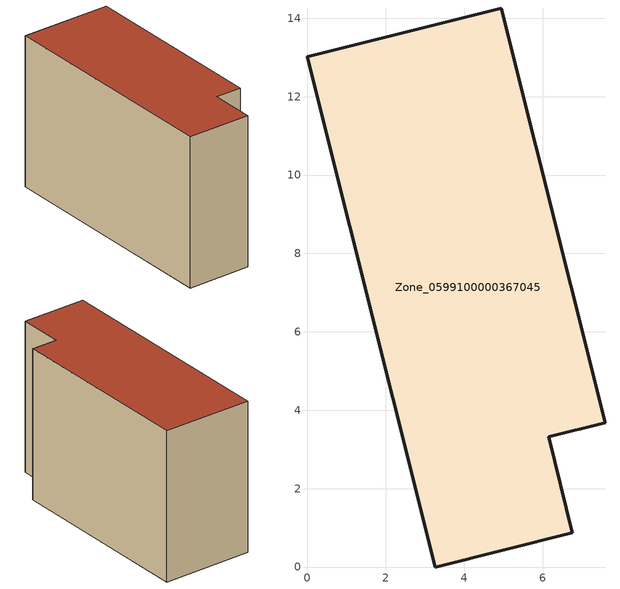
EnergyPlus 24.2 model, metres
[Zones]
Zone_0599100000367045
 floor ground (C_G): 0,13.03 4.95,14.26 7.59,3.68 6.15,3.32 6.76,0.88 3.25,0 z0
 wall outside (C_F): 3.25,0 6.76,0.88 6.15,3.32 7.59,3.68 4.95,14.26 0,13.03 3.25,0 z0:8.56
 roof outside (C_R): 4.95,14.26 0,13.03 3.25,0 6.76,0.88 6.15,3.32 7.59,3.68 z8.56
[BUILDING]
Pand.0599100000367045: North Axis=0; Terrain=City; Loads Convergence Tolerance Value=0.04; Temperature Convergence Tolerance Value=0.4; Solar Distribution=FullExterior; Maximum Number of Warmup Days=25; Minimum Number of Warmup Days=1
[Site:Location]
Rotterdam.The.Hague.AP_ZH_NLD Design_Conditions: Latitude=51.96; Longitude=4.45; Time Zone=1; Elevation=-4.5
[SITE:GROUNDTEMPERATURE:BUILDINGSURFACE]
18, 18, 18, 18, 18, 18, 18, 18, 18, 18, 18, 18
[MATERIAL] Thermal Absorptance=0.9; Solar Absorptance=0.7; Visible Absorptance=0.7
Name | Roughness | Thickness | Conductivity | Density | Specific Heat
G.TI.1992-2005 | MediumSmooth | 0.15 | 0.06 | 540 | 1210
F.TI.1992-2005 | Rough | 0.3 | 0.12 | 1920 | 840
R.TI.1992-2005 | MediumRough | 0.2 | 0.08 | 1500 | 1000
[CONSTRUCTION]
C_G: G.TI.1992-2005
C_F: F.TI.1992-2005
C_R: R.TI.1992-2005
[ZONE]
Zone_0599100000367045: Type=1; Multiplier=1; Ceiling Height=Autocalculate; Volume=Autocalculate; Floor Area=autocalculate; Part of Total Floor Area=Yes
[ZONEINFILTRATION:DESIGNFLOWRATE]
Infil_Zone_0599100000367045: Zone or ZoneList or Space or SpaceList=Zone_0599100000367045; Schedule=AlwaysOn; Design Flow Rate Calculation Method=Flow/Area; Flow Rate per Floor Area=0.0015; Constant Term Coefficient=1; Temperature Term Coefficient=0; Velocity Term Coefficient=0; Velocity Squared Term Coefficient=0
[HVACTEMPLATE:ZONE:IDEALLOADSAIRSYSTEM]
Zone_0599100000367045: Maximum Heating Supply Air Temperature=50; Minimum Cooling Supply Air Temperature=13; Maximum Heating Supply Air Humidity Ratio=0.0156; Minimum Cooling Supply Air Humidity Ratio=0.0077; Heating Limit=NoLimit; Cooling Limit=NoLimit; Dehumidification Control Type=ConstantSensibleHeatRatio; Cooling Sensible Heat Ratio=0.7; Dehumidification Setpoint=60; Humidification Control Type=None; Humidification Setpoint=30; Outdoor Air Method=None; Outdoor Air Flow Rate per Person=0.00944; Outdoor Air Flow Rate per Zone Floor Area=0; Outdoor Air Flow Rate per Zone=0; Demand Controlled Ventilation Type=None; Outdoor Air Economizer Type=NoEconomizer; Heat Recovery Type=None; Sensible Heat Recovery Effectiveness=0.7; Latent Heat Recovery Effectiveness=0.65
[ZONECONTROL:THERMOSTAT]
ThermostatControl_Zone_0599100000367045: Zone or ZoneList=Zone_0599100000367045; Control Type Schedule=DualSetpointControlType; Control 1=Thermostat_Zone_0599100000367045; Temperature Difference Between Cutout And Setpoint=0
[THERMOSTATSETPOINT:DUALSETPOINT]
Thermostat_Zone_0599100000367045: Heating Setpoint Temperature Schedule=HeatingSetpoint_Zone_0599100000367045; Cooling Setpoint Temperature Schedule=CoolingSetpoint_Zone_0599100000367045
[SCHEDULE:COMPACT]
HeatingSetpoint_Zone_0599100000367045: Through: 12/31, For: AllDays, Until: 24:00, 21
CoolingSetpoint_Zone_0599100000367045: Through: 12/31, For: AllDays, Until: 24:00, 24
DualSetpointControlType: Through: 12/31, For: AllDays, Until: 24:00, 4
AlwaysOn: Through: 12/31, For: AllDays, Until: 24:00, 1
